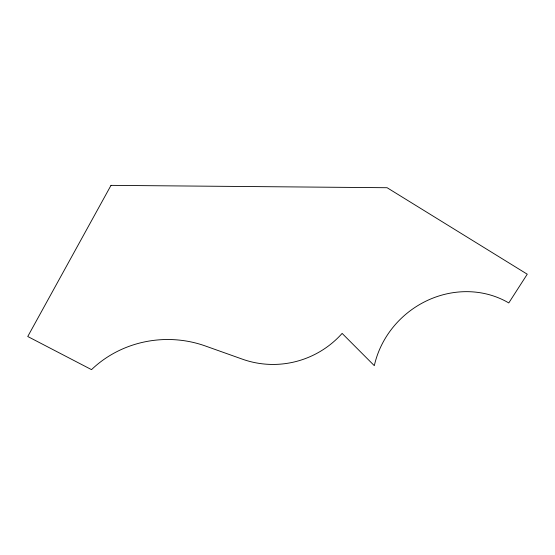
<?xml version="1.0" encoding="UTF-8"?>
<svg xmlns="http://www.w3.org/2000/svg" width="555" height="555" viewBox="0 0 555 555"><rect width="100%" height="100%" fill="white"/><g stroke="black" fill="none" stroke-linecap="round" stroke-linejoin="round"><path stroke-width="0.83" d="M111 185.363L27.75 336.51L91.513 369.637A105.721 98.714 -2.8 0 1 205.246 345.945L242.438 359.182A91.297 89.799 -27.1 0 0 342.123 333.402L374.313 365.669A90.146 83.229 -39.1 0 1 508.782 302.94L527.25 274.205L387.106 187.722L111 185.363"/></g></svg>
